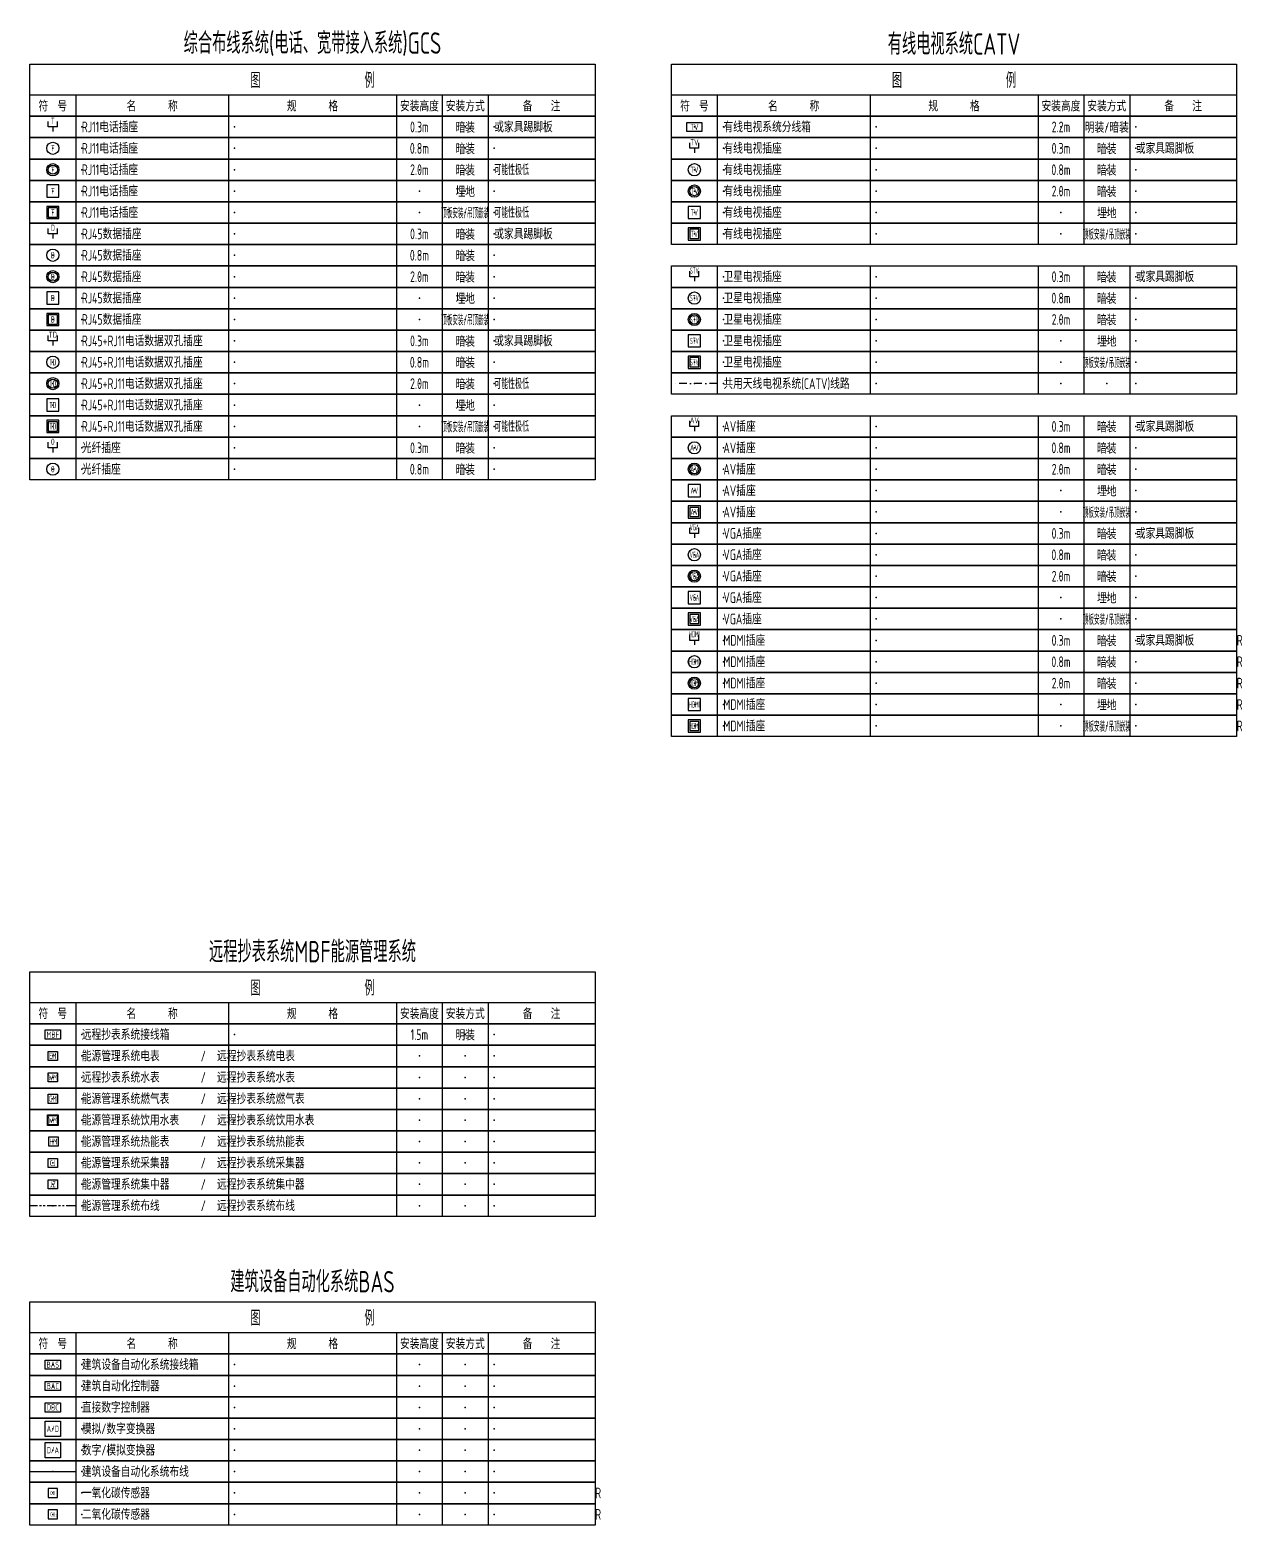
# Model space of a CAD drawing. Header units: millimetres. Extents: x -610917 to 349982, y -134386 to 210510.
# Drawn here: x -545118 to -505438, y -130186 to -81261 of the extents above; entities that cross this region are included whole.
import ezdxf
from ezdxf.enums import TextEntityAlignment as Align

# ---------------------------------------------------------------- set-up
doc = ezdxf.new("R2010")
doc.units = ezdxf.units.MM
doc.header["$LTSCALE"] = 500
doc.header["$MEASUREMENT"] = 0
doc.linetypes.add('DASHDOT', pattern=[1, 0.5, -0.25, 0, -0.25])
doc.linetypes.add('PHANTOM2', pattern=[1.25, 0.625, -0.125, 0.125, -0.125, 0.125, -0.125])
doc.layers.get('0').update_dxf_attribs({"linetype": 'CONTINUOUS'})
for name, color, linetype in [('E-BAS-DEVC', 3, 'CONTINUOUS'), ('E-BAS-EQPM', 3, 'CONTINUOUS'), ('E-BAS-WIRE', 4, 'CONTINUOUS'), ('E-CATV-DEVC', 3, 'CONTINUOUS'), ('E-CATV-EQPM', 3, 'CONTINUOUS'), ('E-CATV-WIRE', 4, 'DASHDOT'), ('E-GCS-DEVC', 3, 'CONTINUOUS'), ('E-MBF-DEVC', 3, 'CONTINUOUS'), ('E-MBF-EQPM', 3, 'CONTINUOUS'), ('E-MBF-WIRE', 4, 'PHANTOM2'), ('E-UNIV-DIAG', 2, 'CONTINUOUS'), ('E-UNIV-EL', 140, 'CONTINUOUS'), ('E-UNIV-NOTE', 6, 'CONTINUOUS')]:
    doc.layers.add(name, color=color, linetype=linetype)
doc.styles.add('TH-STYLE3', font='tssdeng.shx', dxfattribs={"width": 0.7, "bigfont": 'tssdchn.shx'})

# ---------------------------------------------------------------- blocks, each defined once
blk = doc.blocks.new('E-BKTS2')
for p, q in [((0, 0), (185, 0)), ((0, -7), (0, 0)), ((185, 0), (185, -7)), ((185, -7), (0, -7))]:
    blk.add_line(p, q)
at = {"linetype": 'Continuous'}
for p, q in [((15, 0), (15, -7)), ((65, 0), (65, -7)), ((120, 0), (120, -7)), ((135, 0), (135, -7)), ((150, 0), (150, -7))]:
    blk.add_line(p, q, dxfattribs=at)
for p in [(7.5, -3.5), (17, -3.5), (67, -3.5), (127.5, -3.5), (142.5, -3.5), (152, -3.5)]:
    blk.add_point(p, dxfattribs=at)
blk = doc.blocks.new('E-BMBF01')
blk.add_lwpolyline([(-2.5, -1.5), (-2.5, 1.5), (2.5, 1.5), (2.5, -1.5)], close=True)
at = {"layer": 'E-UNIV-EL', "style": 'TH-STYLE3', "width": 0.7}
blk.add_attdef('BOX', text='', height=2, dxfattribs=at).set_placement((0, 0), align=Align.MIDDLE)
blk = doc.blocks.new('E-BKTS1')
blk.add_line((0, -10), (185, -10))
at = {"linetype": 'Continuous'}
for p, q in [((15, -10), (15, -17)), ((65, -10), (65, -17)), ((120, -10), (120, -17)), ((135, -10), (135, -17)), ((150, -10), (150, -17))]:
    blk.add_line(p, q, dxfattribs=at)
blk.add_lwpolyline([(0, 0), (185, 0), (185, -17), (0, -17)], close=True)
at = {"layer": 'E-UNIV-NOTE', "style": 'TH-STYLE3', "width": 0.7}
for s, height, p in [('图                例', 5, (92.5, -5)), ('安装高度', 3.5, (127.5, -13.5)), ('安装方式', 3.5, (142.5, -13.5))]:
    blk.add_text(s, height=height, dxfattribs=at).set_placement(p, align=Align.MIDDLE)
at = {"layer": 'E-UNIV-NOTE', "linetype": 'Continuous', "style": 'TH-STYLE3', "width": 0.7}
for s, p in [('符  号', (7.5, -13.5)), ('名       称', (40, -13.5)), ('规       格', (92.5, -13.5)), ('备    注', (167.5, -13.5))]:
    blk.add_text(s, height=3.5, dxfattribs=at).set_placement(p, align=Align.MIDDLE)
blk = doc.blocks.new('E-BEMS000')
for p, q in [((-2.5, -1.5), (-2.5, 1.5)), ((-2.5, 1.5), (2.5, 1.5)), ((2.5, 1.5), (2.5, -1.5)), ((2.5, -1.5), (-2.5, -1.5))]:
    blk.add_line(p, q)
at = {"layer": 'E-UNIV-EL', "style": 'TH-STYLE3', "width": 0.7}
blk.add_attdef('BOX', text='', height=2, dxfattribs=at).set_placement((0, 0), align=Align.MIDDLE)
blk = doc.blocks.new('E-BEMS010')
blk.add_lwpolyline([(-2.5, -1.5), (-2.5, 1.5), (2.5, 1.5), (2.5, -1.5)], close=True)
at = {"layer": 'E-UNIV-EL', "style": 'TH-STYLE3', "width": 0.7}
blk.add_attdef('BOX', text='', height=2, dxfattribs=at).set_placement((0, 0), align=Align.MIDDLE)
blk = doc.blocks.new('E-BEMS011')
blk.add_lwpolyline([(-2.5, -1.5), (-2.5, 1.5), (2.5, 1.5), (2.5, -1.5)], close=True)
at = {"layer": 'E-UNIV-EL', "style": 'TH-STYLE3', "width": 0.7}
blk.add_attdef('BOX', text='', height=2, dxfattribs=at).set_placement((0, 0), align=Align.MIDDLE)
blk = doc.blocks.new('E-BEMS020')
blk.add_lwpolyline([(-2.5, -2.5), (-2.5, 2.5), (2.5, 2.5), (2.5, -2.5)], close=True)
at = {"layer": 'E-UNIV-EL', "style": 'TH-STYLE3', "width": 0.7}
blk.add_attdef('BOX', text='', height=2, dxfattribs=at).set_placement((0, 0), align=Align.MIDDLE)
blk = doc.blocks.new('E-BEMS021')
blk.add_lwpolyline([(-2.5, -2.5), (-2.5, 2.5), (2.5, 2.5), (2.5, -2.5)], close=True)
at = {"layer": 'E-UNIV-EL', "style": 'TH-STYLE3', "width": 0.7}
blk.add_attdef('BOX', text='', height=2, dxfattribs=at).set_placement((0, 0), align=Align.MIDDLE)
blk = doc.blocks.new('E-BEMS110')
blk.add_lwpolyline([(-1.5, -1.5), (-1.5, 1.5), (1.5, 1.5), (1.5, -1.5)], close=True)
at = {"layer": 'E-UNIV-EL', "style": 'TH-STYLE3', "width": 0.6}
blk.add_attdef('FUNCTION', text='', height=2, dxfattribs=at).set_placement((0, 0), align=Align.MIDDLE)
blk = doc.blocks.new('E-BEMS120')
blk.add_lwpolyline([(-1.5, -1.5), (-1.5, 1.5), (1.5, 1.5), (1.5, -1.5)], close=True)
at = {"layer": 'E-UNIV-EL', "style": 'TH-STYLE3', "width": 0.6}
blk.add_attdef('FUNCTION', text='', height=2, dxfattribs=at).set_placement((0, 0), align=Align.MIDDLE)
blk = doc.blocks.new('E-BEMS130')
blk.add_lwpolyline([(-1.5, -1.5), (-1.5, 1.5), (1.5, 1.5), (1.5, -1.5)], close=True)
at = {"layer": 'E-UNIV-EL', "style": 'TH-STYLE3', "width": 0.6}
blk.add_attdef('FUNCTION', text='', height=2, dxfattribs=at).set_placement((0, 0), align=Align.MIDDLE)
blk = doc.blocks.new('E-BEMS100')
blk.add_lwpolyline([(-1.5, -1.5), (-1.5, 1.5), (1.5, 1.5), (1.5, -1.5)], close=True)
at = {"layer": 'E-UNIV-EL', "style": 'TH-STYLE3', "width": 0.6}
blk.add_attdef('FUNCTION', text='', height=2, dxfattribs=at).set_placement((0, 0), align=Align.MIDDLE)
blk = doc.blocks.new('E-BEMS111')
blk.add_lwpolyline([(-1.75, -1.75), (-1.75, 1.75), (1.75, 1.75), (1.75, -1.75)], close=True)
at = {"layer": 'E-UNIV-EL'}
blk.add_lwpolyline([(-1.5, -1.5), (-1.5, 1.5), (1.5, 1.5), (1.5, -1.5)], close=True, dxfattribs=at)
at = {"layer": 'E-UNIV-EL', "style": 'TH-STYLE3', "width": 0.6}
blk.add_attdef('FUNCTION', text='', height=2, dxfattribs=at).set_placement((0, 0), align=Align.MIDDLE)
blk = doc.blocks.new('E-BEMS200')
blk.add_lwpolyline([(-1.5, -1.5), (-1.5, 1.5), (1.5, 1.5), (1.5, -1.5)], close=True)
at = {"layer": 'E-UNIV-EL', "style": 'TH-STYLE3', "width": 0.6}
blk.add_attdef('FUNCTION', text='', height=2, dxfattribs=at).set_placement((0, 0), align=Align.MIDDLE)
blk = doc.blocks.new('E-BEMS201')
blk.add_lwpolyline([(-1.5, -1.5), (-1.5, 1.5), (1.5, 1.5), (1.5, -1.5)], close=True)
at = {"layer": 'E-UNIV-EL', "style": 'TH-STYLE3', "width": 0.6}
blk.add_attdef('FUNCTION', text='', height=2, dxfattribs=at).set_placement((0, 0), align=Align.MIDDLE)
blk = doc.blocks.new('E-BEMS030')
blk.add_lwpolyline([(-1.5, -1.5), (1.5, -1.5), (1.5, 1.5), (-1.5, 1.5)], close=True)
at = {"layer": 'E-UNIV-EL', "style": 'TH-STYLE3', "width": 0.7}
blk.add_attdef('F', text='', height=1.3, dxfattribs=at).set_placement((0, 0), align=Align.MIDDLE)
blk = doc.blocks.new('E-BEMS031')
blk.add_lwpolyline([(-1.5, -1.5), (1.5, -1.5), (1.5, 1.5), (-1.5, 1.5)], close=True)
at = {"layer": 'E-UNIV-EL', "style": 'TH-STYLE3', "width": 0.7}
for tag, height, p in [('F', 1.3, (0, 0)), ('F2', 0.65, (1.08625, -0.3125))]:
    blk.add_attdef(tag, text='', height=height, dxfattribs=at).set_placement(p, align=Align.MIDDLE)
blk = doc.blocks.new('E-BCATV11')
blk.add_circle((0, 0), 2)
at = {"layer": 'E-UNIV-EL', "style": 'TH-STYLE3', "width": 0.7}
blk.add_attdef('SOCKET', text='', height=2, dxfattribs=at).set_placement((0, 0), align=Align.MIDDLE)
blk = doc.blocks.new('E-BCATV01')
blk.add_lwpolyline([(-2.5, 0), (-2.5, 3), (2.5, 3), (2.5, 0)], close=True)
at = {"layer": 'E-UNIV-EL', "style": 'TH-STYLE3', "width": 0.7}
blk.add_attdef('BOX', text='', height=2, dxfattribs=at).set_placement((0, 1.5), align=Align.MIDDLE)
blk = doc.blocks.new('E-BCATV11-1')
blk.add_circle((0, 0), 2)
at = {"layer": 'E-UNIV-EL'}
blk.add_circle((0, 0), 1.5, dxfattribs=at)
at = {"layer": 'E-UNIV-EL', "style": 'TH-STYLE3', "width": 0.7}
blk.add_attdef('SOCKET', text='', height=2, dxfattribs=at).set_placement((0, 0), align=Align.MIDDLE)
blk = doc.blocks.new('E-BGC13')
blk.add_circle((0, 0), 2)
at = {"layer": 'E-UNIV-EL', "style": 'TH-STYLE3', "width": 0.6}
blk.add_attdef('SOCKET', text='', height=2, dxfattribs=at).set_placement((0, 0), align=Align.MIDDLE)
blk = doc.blocks.new('E-BGC12')
blk.add_circle((0, 0), 2)
at = {"layer": 'E-UNIV-EL', "style": 'TH-STYLE3', "width": 0.6}
blk.add_attdef('SOCKET', text='', height=2, dxfattribs=at).set_placement((0, 0), align=Align.MIDDLE)
blk = doc.blocks.new('E-BGC11')
blk.add_circle((0, 0), 2)
at = {"layer": 'E-UNIV-EL', "style": 'TH-STYLE3', "width": 0.7}
blk.add_attdef('SOCKET', text='', height=2, dxfattribs=at).set_placement((0, 0), align=Align.MIDDLE)
blk = doc.blocks.new('E-BGC13-1')
blk.add_circle((0, 0), 2)
at = {"layer": 'E-UNIV-EL'}
blk.add_circle((0, 0), 1.5, dxfattribs=at)
at = {"layer": 'E-UNIV-EL', "style": 'TH-STYLE3', "width": 0.6}
blk.add_attdef('SOCKET', text='', height=2, dxfattribs=at).set_placement((0, 0), align=Align.MIDDLE)
blk = doc.blocks.new('E-BGC12-1')
blk.add_circle((0, 0), 2)
at = {"layer": 'E-UNIV-EL'}
blk.add_circle((0, 0), 1.5, dxfattribs=at)
at = {"layer": 'E-UNIV-EL', "style": 'TH-STYLE3', "width": 0.6}
blk.add_attdef('SOCKET', text='', height=2, dxfattribs=at).set_placement((0, 0), align=Align.MIDDLE)
blk = doc.blocks.new('E-BGC11-1')
blk.add_circle((0, 0), 2)
at = {"layer": 'E-UNIV-EL'}
blk.add_circle((0, 0), 1.5, dxfattribs=at)
at = {"layer": 'E-UNIV-EL', "style": 'TH-STYLE3', "width": 0.7}
blk.add_attdef('SOCKET', text='', height=2, dxfattribs=at).set_placement((0, 0), align=Align.MIDDLE)
blk = doc.blocks.new('E-BGC13-2')
blk.add_lwpolyline([(-2, 2), (-2, -2), (2, -2), (2, 2)], close=True)
at = {"layer": 'E-UNIV-EL', "style": 'TH-STYLE3', "width": 0.6}
blk.add_attdef('SOCKET', text='', height=2, dxfattribs=at).set_placement((0, 0), align=Align.MIDDLE)
blk = doc.blocks.new('E-BGC12-2')
blk.add_lwpolyline([(-2, 2), (-2, -2), (2, -2), (2, 2)], close=True)
at = {"layer": 'E-UNIV-EL', "style": 'TH-STYLE3', "width": 0.6}
blk.add_attdef('SOCKET', text='', height=2, dxfattribs=at).set_placement((0, 0), align=Align.MIDDLE)
blk = doc.blocks.new('E-BGC11-2')
blk.add_lwpolyline([(-2, 2), (-2, -2), (2, -2), (2, 2)], close=True)
at = {"layer": 'E-UNIV-EL', "style": 'TH-STYLE3', "width": 0.6}
blk.add_attdef('SOCKET', text='', height=2, dxfattribs=at).set_placement((0, 0), align=Align.MIDDLE)
blk = doc.blocks.new('E-BCATV11-2')
blk.add_lwpolyline([(-2, 2), (-2, -2), (2, -2), (2, 2)], close=True)
at = {"layer": 'E-UNIV-EL', "style": 'TH-STYLE3', "width": 0.6}
blk.add_attdef('SOCKET', text='', height=2, dxfattribs=at).set_placement((0, 0), align=Align.MIDDLE)
blk = doc.blocks.new('E-BCATV11-3')
blk.add_lwpolyline([(-2, 2), (-2, -2), (2, -2), (2, 2)], close=True)
at = {"layer": 'E-UNIV-EL'}
blk.add_lwpolyline([(-1.5, 1.5), (-1.5, -1.5), (1.5, -1.5), (1.5, 1.5)], close=True, dxfattribs=at)
at = {"layer": 'E-UNIV-EL', "style": 'TH-STYLE3', "width": 0.6}
blk.add_attdef('SOCKET', text='', height=2, dxfattribs=at).set_placement((0, 0), align=Align.MIDDLE)
blk = doc.blocks.new('E-BGC10')
for p, q in [((-1.5, 1.5), (-1.5, 3.3)), ((1.5, 1.5), (-1.5, 1.5)), ((0, 1.5), (0, 0)), ((1.5, 1.5), (1.5, 3.3))]:
    blk.add_line(p, q)
at = {"layer": 'E-UNIV-EL', "style": 'TH-STYLE3', "width": 0.7}
blk.add_attdef('SOCKET', text='', height=2, dxfattribs=at).set_placement((0, 3.5), align=Align.MIDDLE)
blk = doc.blocks.new('E-BGC20')
for p, q in [((-1.5, 1.5), (-1.5, 3.3)), ((1.5, 1.5), (-1.5, 1.5)), ((0, 1.5), (0, 0)), ((1.5, 1.5), (1.5, 3.3))]:
    blk.add_line(p, q)
at = {"layer": 'E-UNIV-EL', "style": 'TH-STYLE3', "width": 0.7}
blk.add_attdef('SOCKET', text='', height=2, dxfattribs=at).set_placement((0, 3.5), align=Align.MIDDLE)
blk = doc.blocks.new('E-BGC30')
for p, q in [((-1.5, 1.5), (-1.5, 3.3)), ((1.5, 1.5), (-1.5, 1.5)), ((0, 1.5), (0, 0)), ((1.5, 1.5), (1.5, 3.3))]:
    blk.add_line(p, q)
at = {"layer": 'E-UNIV-EL', "style": 'TH-STYLE3', "width": 0.7}
blk.add_attdef('SOCKET', text='', height=2, dxfattribs=at).set_placement((0, 3.5), align=Align.MIDDLE)
blk = doc.blocks.new('E-BCATV10')
for p, q in [((-1.5, 1.5), (-1.5, 3.3)), ((1.5, 1.5), (-1.5, 1.5)), ((0, 1.5), (0, 0)), ((1.5, 1.5), (1.5, 3.3))]:
    blk.add_line(p, q)
at = {"layer": 'E-UNIV-EL', "style": 'TH-STYLE3', "width": 0.7}
blk.add_attdef('SOCKET', text='', height=2, dxfattribs=at).set_placement((0, 3.5), align=Align.MIDDLE)
blk = doc.blocks.new('E-BGC11-3')
blk.add_lwpolyline([(-2, 2), (-2, -2), (2, -2), (2, 2)], close=True)
at = {"layer": 'E-UNIV-EL'}
blk.add_lwpolyline([(-1.5, 1.5), (-1.5, -1.5), (1.5, -1.5), (1.5, 1.5)], close=True, dxfattribs=at)
at = {"layer": 'E-UNIV-EL', "style": 'TH-STYLE3', "width": 0.7}
blk.add_attdef('SOCKET', text='', height=2, dxfattribs=at).set_placement((0, 0), align=Align.MIDDLE)
blk = doc.blocks.new('E-BGC12-3')
blk.add_lwpolyline([(-2, 2), (-2, -2), (2, -2), (2, 2)], close=True)
at = {"layer": 'E-UNIV-EL'}
blk.add_lwpolyline([(-1.5, 1.5), (-1.5, -1.5), (1.5, -1.5), (1.5, 1.5)], close=True, dxfattribs=at)
at = {"layer": 'E-UNIV-EL', "style": 'TH-STYLE3', "width": 0.6}
blk.add_attdef('SOCKET', text='', height=2, dxfattribs=at).set_placement((0, 0), align=Align.MIDDLE)
blk = doc.blocks.new('E-BGC13-3')
blk.add_lwpolyline([(-2, 2), (-2, -2), (2, -2), (2, 2)], close=True)
at = {"layer": 'E-UNIV-EL'}
blk.add_lwpolyline([(-1.5, 1.5), (-1.5, -1.5), (1.5, -1.5), (1.5, 1.5)], close=True, dxfattribs=at)
at = {"layer": 'E-UNIV-EL', "style": 'TH-STYLE3', "width": 0.6}
blk.add_attdef('SOCKET', text='', height=2, dxfattribs=at).set_placement((0, 0), align=Align.MIDDLE)
blk = doc.blocks.new('E-BCATV20')
for p, q in [((-1.5, 1.5), (-1.5, 3.3)), ((1.5, 1.5), (-1.5, 1.5)), ((0, 1.5), (0, 0)), ((1.5, 1.5), (1.5, 3.3))]:
    blk.add_line(p, q)
at = {"layer": 'E-UNIV-EL', "style": 'TH-STYLE3', "width": 0.5}
blk.add_attdef('SOCKET', text='', height=2, dxfattribs=at).set_placement((0, 3.5), align=Align.MIDDLE)
blk = doc.blocks.new('E-BCATV21')
blk.add_circle((0, 0), 2)
at = {"layer": 'E-UNIV-EL', "style": 'TH-STYLE3', "width": 0.5}
blk.add_attdef('SOCKET', text='', height=2, dxfattribs=at).set_placement((0, 0), align=Align.MIDDLE)
blk = doc.blocks.new('E-BCATV21-1')
blk.add_circle((0, 0), 2)
at = {"layer": 'E-UNIV-EL'}
blk.add_circle((0, 0), 1.5, dxfattribs=at)
at = {"layer": 'E-UNIV-EL', "style": 'TH-STYLE3', "width": 0.5}
blk.add_attdef('SOCKET', text='', height=2, dxfattribs=at).set_placement((0, 0), align=Align.MIDDLE)
blk = doc.blocks.new('E-BCATV21-2')
blk.add_lwpolyline([(-2, 2), (-2, -2), (2, -2), (2, 2)], close=True)
at = {"layer": 'E-UNIV-EL', "style": 'TH-STYLE3', "width": 0.5}
blk.add_attdef('SOCKET', text='', height=2, dxfattribs=at).set_placement((0, 0), align=Align.MIDDLE)
blk = doc.blocks.new('E-BCATV21-3')
blk.add_lwpolyline([(-2, 2), (-2, -2), (2, -2), (2, 2)], close=True)
at = {"layer": 'E-UNIV-EL'}
blk.add_lwpolyline([(-1.5, 1.5), (-1.5, -1.5), (1.5, -1.5), (1.5, 1.5)], close=True, dxfattribs=at)
at = {"layer": 'E-UNIV-EL', "style": 'TH-STYLE3', "width": 0.5}
blk.add_attdef('SOCKET', text='', height=2, dxfattribs=at).set_placement((0, 0), align=Align.MIDDLE)
blk = doc.blocks.new('E-BCATV30')
for p, q in [((-1.5, 1.5), (-1.5, 3.3)), ((1.5, 1.5), (-1.5, 1.5)), ((0, 1.5), (0, 0)), ((1.5, 1.5), (1.5, 3.3))]:
    blk.add_line(p, q)
at = {"layer": 'E-UNIV-EL', "style": 'TH-STYLE3', "width": 0.7}
blk.add_attdef('SOCKET', text='', height=2, dxfattribs=at).set_placement((0, 3.5), align=Align.MIDDLE)
blk = doc.blocks.new('E-BCATV31')
blk.add_circle((0, 0), 2)
at = {"layer": 'E-UNIV-EL', "style": 'TH-STYLE3', "width": 0.7}
blk.add_attdef('SOCKET', text='', height=2, dxfattribs=at).set_placement((0, 0), align=Align.MIDDLE)
blk = doc.blocks.new('E-BCATV31-1')
blk.add_circle((0, 0), 2)
at = {"layer": 'E-UNIV-EL'}
blk.add_circle((0, 0), 1.5, dxfattribs=at)
at = {"layer": 'E-UNIV-EL', "style": 'TH-STYLE3', "width": 0.7}
blk.add_attdef('SOCKET', text='', height=2, dxfattribs=at).set_placement((0, 0), align=Align.MIDDLE)
blk = doc.blocks.new('E-BCATV31-2')
blk.add_lwpolyline([(-2, 2), (-2, -2), (2, -2), (2, 2)], close=True)
at = {"layer": 'E-UNIV-EL', "style": 'TH-STYLE3', "width": 0.6}
blk.add_attdef('SOCKET', text='', height=2, dxfattribs=at).set_placement((0, 0), align=Align.MIDDLE)
blk = doc.blocks.new('E-BCATV31-3')
blk.add_lwpolyline([(-2, 2), (-2, -2), (2, -2), (2, 2)], close=True)
at = {"layer": 'E-UNIV-EL'}
blk.add_lwpolyline([(-1.5, 1.5), (-1.5, -1.5), (1.5, -1.5), (1.5, 1.5)], close=True, dxfattribs=at)
at = {"layer": 'E-UNIV-EL', "style": 'TH-STYLE3', "width": 0.6}
blk.add_attdef('SOCKET', text='', height=2, dxfattribs=at).set_placement((0, 0), align=Align.MIDDLE)
blk = doc.blocks.new('E-BCATV40')
for p, q in [((-1.5, 1.5), (-1.5, 3.3)), ((1.5, 1.5), (-1.5, 1.5)), ((0, 1.5), (0, 0)), ((1.5, 1.5), (1.5, 3.3))]:
    blk.add_line(p, q)
at = {"layer": 'E-UNIV-EL', "style": 'TH-STYLE3', "width": 0.5}
blk.add_attdef('SOCKET', text='', height=2, dxfattribs=at).set_placement((0, 3.5), align=Align.MIDDLE)
blk = doc.blocks.new('E-BCATV41')
blk.add_circle((0, 0), 2)
at = {"layer": 'E-UNIV-EL', "style": 'TH-STYLE3', "width": 0.5}
blk.add_attdef('SOCKET', text='', height=2, dxfattribs=at).set_placement((0, 0), align=Align.MIDDLE)
blk = doc.blocks.new('E-BCATV41-1')
blk.add_circle((0, 0), 2)
at = {"layer": 'E-UNIV-EL'}
blk.add_circle((0, 0), 1.5, dxfattribs=at)
at = {"layer": 'E-UNIV-EL', "style": 'TH-STYLE3', "width": 0.5}
blk.add_attdef('SOCKET', text='', height=2, dxfattribs=at).set_placement((0, 0), align=Align.MIDDLE)
blk = doc.blocks.new('E-BCATV41-2')
blk.add_lwpolyline([(-2, 2), (-2, -2), (2, -2), (2, 2)], close=True)
at = {"layer": 'E-UNIV-EL', "style": 'TH-STYLE3', "width": 0.5}
blk.add_attdef('SOCKET', text='', height=2, dxfattribs=at).set_placement((0, 0), align=Align.MIDDLE)
blk = doc.blocks.new('E-BCATV41-3')
blk.add_lwpolyline([(-2, 2), (-2, -2), (2, -2), (2, 2)], close=True)
at = {"layer": 'E-UNIV-EL'}
blk.add_lwpolyline([(-1.5, 1.5), (-1.5, -1.5), (1.5, -1.5), (1.5, 1.5)], close=True, dxfattribs=at)
at = {"layer": 'E-UNIV-EL', "style": 'TH-STYLE3', "width": 0.5}
blk.add_attdef('SOCKET', text='', height=2, dxfattribs=at).set_placement((0, 0), align=Align.MIDDLE)
blk = doc.blocks.new('E-BGC140')
for p, q in [((-1.5, 1.5), (-1.5, 3.3)), ((1.5, 1.5), (-1.5, 1.5)), ((0, 1.5), (0, 0)), ((1.5, 1.5), (1.5, 3.3))]:
    blk.add_line(p, q)
at = {"layer": 'E-UNIV-EL', "style": 'TH-STYLE3', "width": 0.6}
blk.add_attdef('SOCKET', text='', height=2, dxfattribs=at).set_placement((0, 3.5), align=Align.MIDDLE)
blk = doc.blocks.new('E-BGC141')
blk.add_circle((0, 0), 2)
at = {"layer": 'E-UNIV-EL', "style": 'TH-STYLE3', "width": 0.6}
blk.add_attdef('SOCKET', text='', height=2, dxfattribs=at).set_placement((0, 0), align=Align.MIDDLE)
blk = doc.blocks.new('E-BCATV50')
for p, q in [((-1.5, 1.5), (-1.5, 3.3)), ((1.5, 1.5), (-1.5, 1.5)), ((0, 1.5), (0, 0)), ((1.5, 1.5), (1.5, 3.3))]:
    blk.add_line(p, q)
at = {"layer": 'E-UNIV-EL', "style": 'TH-STYLE3', "width": 0.5}
blk.add_attdef('SOCKET', text='', height=2, dxfattribs=at).set_placement((0, 3.5), align=Align.MIDDLE)
blk = doc.blocks.new('E-BCATV51')
blk.add_circle((0, 0), 2)
at = {"layer": 'E-UNIV-EL', "style": 'TH-STYLE3', "width": 0.5}
blk.add_attdef('SOCKET', text='', height=2, dxfattribs=at).set_placement((0, 0), align=Align.MIDDLE)
blk = doc.blocks.new('E-BCATV51-1')
blk.add_circle((0, 0), 2)
at = {"layer": 'E-UNIV-EL'}
blk.add_circle((0, 0), 1.5, dxfattribs=at)
at = {"layer": 'E-UNIV-EL', "style": 'TH-STYLE3', "width": 0.5}
blk.add_attdef('SOCKET', text='', height=2, dxfattribs=at).set_placement((0, 0), align=Align.MIDDLE)
blk = doc.blocks.new('E-BCATV51-2')
blk.add_lwpolyline([(-2, 2), (-2, -2), (2, -2), (2, 2)], close=True)
at = {"layer": 'E-UNIV-EL', "style": 'TH-STYLE3', "width": 0.5}
blk.add_attdef('SOCKET', text='', height=2, dxfattribs=at).set_placement((0, 0), align=Align.MIDDLE)
blk = doc.blocks.new('E-BCATV51-3')
blk.add_lwpolyline([(-2, 2), (-2, -2), (2, -2), (2, 2)], close=True)
at = {"layer": 'E-UNIV-EL'}
blk.add_lwpolyline([(-1.5, 1.5), (-1.5, -1.5), (1.5, -1.5), (1.5, 1.5)], close=True, dxfattribs=at)
at = {"layer": 'E-UNIV-EL', "style": 'TH-STYLE3', "width": 0.5}
blk.add_attdef('SOCKET', text='', height=2, dxfattribs=at).set_placement((0, 0), align=Align.MIDDLE)

msp = doc.modelspace()

# ---------------------------------------------------------------- linework, layer by layer
at = {"layer": 'E-BAS-WIRE'}
msp.add_line((-545118, -128436), (-543618, -128436), dxfattribs=at)
at = {"layer": 'E-CATV-WIRE'}
msp.add_line((-522618, -92836), (-524118, -92836), dxfattribs=at)
at = {"layer": 'E-MBF-WIRE'}
msp.add_line((-543618, -119736), (-545118, -119736), dxfattribs=at)

# ---------------------------------------------------------------- block references
at = {"layer": 'E-BAS-DEVC', "xscale": 100, "yscale": 100, "zscale": 100}
for name, p, values in [('E-BEMS030', (-544368, -129136), {'F': 'CO'}), ('E-BEMS031', (-544368, -129836), {'F': 'CO', 'F2': '2'})]:
    msp.add_blockref(name, p, dxfattribs=at).add_auto_attribs(values)
at = {"layer": 'E-BAS-EQPM', "xscale": 100, "yscale": 100, "zscale": 100}
for name, p, values in [('E-BEMS000', (-544368, -124936), {'BOX': 'BAS'}), ('E-BEMS010', (-544368, -125636), {'BOX': 'BAC'}), ('E-BEMS011', (-544368, -126336), {'BOX': 'DDC'}), ('E-BEMS020', (-544368, -127036), {'BOX': 'A/D'}), ('E-BEMS021', (-544368, -127736), {'BOX': 'D/A'})]:
    msp.add_blockref(name, p, dxfattribs=at).add_auto_attribs(values)
at = {"layer": 'E-CATV-DEVC', "xscale": 100, "yscale": 100, "zscale": 100}
for name, p, values in [('E-BCATV10', (-523368, -85286), {'SOCKET': 'TV'}), ('E-BCATV11', (-523368, -85836), {'SOCKET': 'TV'}), ('E-BCATV11-1', (-523368, -86536), {'SOCKET': 'TV'}), ('E-BCATV11-2', (-523368, -87236), {'SOCKET': 'TV'}), ('E-BCATV11-3', (-523368, -87936), {'SOCKET': 'TV'}), ('E-BCATV20', (-523368, -89486), {'SOCKET': 'STV'}), ('E-BCATV21', (-523368, -90036), {'SOCKET': 'STV'}), ('E-BCATV21-1', (-523368, -90736), {'SOCKET': 'STV'}), ('E-BCATV21-2', (-523368, -91436), {'SOCKET': 'STV'}), ('E-BCATV21-3', (-523368, -92136), {'SOCKET': 'STV'}), ('E-BCATV30', (-523368, -94386), {'SOCKET': 'AV'}), ('E-BCATV31', (-523368, -94936), {'SOCKET': 'AV'}), ('E-BCATV31-1', (-523368, -95636), {'SOCKET': 'AV'}), ('E-BCATV31-2', (-523368, -96336), {'SOCKET': 'AV'}), ('E-BCATV31-3', (-523368, -97036), {'SOCKET': 'AV'}), ('E-BCATV40', (-523368, -97886), {'SOCKET': 'VGA'}), ('E-BCATV41', (-523368, -98436), {'SOCKET': 'VGA'}), ('E-BCATV41-1', (-523368, -99136), {'SOCKET': 'VGA'}), ('E-BCATV41-2', (-523368, -99836), {'SOCKET': 'VGA'}), ('E-BCATV41-3', (-523368, -100536), {'SOCKET': 'VGA'}), ('E-BCATV50', (-523368, -101386), {'SOCKET': 'HDMI'}), ('E-BCATV51', (-523368, -101936), {'SOCKET': 'HDMI'}), ('E-BCATV51-1', (-523368, -102636), {'SOCKET': 'HDMI'}), ('E-BCATV51-2', (-523368, -103336), {'SOCKET': 'HDMI'}), ('E-BCATV51-3', (-523368, -104036), {'SOCKET': 'HDMI'})]:
    msp.add_blockref(name, p, dxfattribs=at).add_auto_attribs(values)
at = {"layer": 'E-CATV-EQPM', "xscale": 100, "yscale": 100, "zscale": 100}
msp.add_blockref('E-BCATV01', (-523368, -84586), dxfattribs=at).add_auto_attribs({'BOX': 'TV'})
at = {"layer": 'E-GCS-DEVC', "xscale": 100, "yscale": 100, "zscale": 100}
for name, p, values in [('E-BGC10', (-544368, -84586), {'SOCKET': 'T'}), ('E-BGC11', (-544368, -85136), {'SOCKET': 'T'}), ('E-BGC11-1', (-544368, -85836), {'SOCKET': 'T'}), ('E-BGC11-3', (-544368, -87236), {'SOCKET': 'T'}), ('E-BGC20', (-544368, -88086), {'SOCKET': 'D'}), ('E-BGC12', (-544368, -88636), {'SOCKET': 'D'}), ('E-BGC12-1', (-544368, -89336), {'SOCKET': 'D'}), ('E-BGC12-2', (-544368, -90036), {'SOCKET': 'D'}), ('E-BGC12-3', (-544368, -90736), {'SOCKET': 'D'}), ('E-BGC30', (-544368, -91586), {'SOCKET': 'TD'}), ('E-BGC13', (-544368, -92136), {'SOCKET': 'TD'}), ('E-BGC13-1', (-544368, -92836), {'SOCKET': 'TD'}), ('E-BGC13-2', (-544368, -93536), {'SOCKET': 'TD'}), ('E-BGC13-3', (-544368, -94236), {'SOCKET': 'TD'}), ('E-BGC140', (-544368, -95086), {'SOCKET': 'O'}), ('E-BGC141', (-544368, -95636), {'SOCKET': 'O'})]:
    msp.add_blockref(name, p, dxfattribs=at).add_auto_attribs(values)
at = {"layer": 'E-GCS-DEVC'}
ref = msp.add_blockref('E-BGC11-2', (-544368, -86536), dxfattribs=dict(at, xscale=100, yscale=100, zscale=100))
ref.add_attrib('SOCKET', 'T', dxfattribs={"layer": 'E-UNIV-EL', "height": 200, "style": 'TH-STYLE3', "width": 0.7}).set_placement((-544368, -86536), align=Align.MIDDLE)
at = {"layer": 'E-MBF-DEVC', "xscale": 100, "yscale": 100, "zscale": 100}
for name, p, values in [('E-BEMS100', (-544368, -114836), {'FUNCTION': 'EM'}), ('E-BEMS110', (-544368, -115536), {'FUNCTION': 'WM'}), ('E-BEMS120', (-544368, -116236), {'FUNCTION': 'GM'}), ('E-BEMS111', (-544368, -116936), {'FUNCTION': 'WM'}), ('E-BEMS130', (-544347, -117636), {'FUNCTION': 'HM'}), ('E-BEMS200', (-544368, -118336), {'FUNCTION': 'CJ'}), ('E-BEMS201', (-544368, -119036), {'FUNCTION': 'JZ'})]:
    msp.add_blockref(name, p, dxfattribs=at).add_auto_attribs(values)
at = {"layer": 'E-MBF-EQPM', "xscale": 100, "yscale": 100, "zscale": 100}
msp.add_blockref('E-BMBF01', (-544368, -114136), dxfattribs=at).add_auto_attribs({'BOX': 'MBF'})
at = {"layer": 'E-UNIV-DIAG', "xscale": 100, "yscale": 100, "zscale": 100}
for name, p in [('E-BKTS1', (-545118, -82386)), ('E-BKTS1', (-524118, -82386)), ('E-BKTS2', (-545118, -84086)), ('E-BKTS2', (-524118, -84086)), ('E-BKTS2', (-545118, -84786)), ('E-BKTS2', (-524118, -84786)), ('E-BKTS2', (-545118, -85486)), ('E-BKTS2', (-524118, -85486)), ('E-BKTS2', (-545118, -86186)), ('E-BKTS2', (-524118, -86186)), ('E-BKTS2', (-545118, -86886)), ('E-BKTS2', (-524118, -86886)), ('E-BKTS2', (-545118, -87586)), ('E-BKTS2', (-524118, -87586)), ('E-BKTS2', (-545118, -88286)), ('E-BKTS2', (-545118, -88986)), ('E-BKTS2', (-524118, -88986)), ('E-BKTS2', (-545118, -89686)), ('E-BKTS2', (-524118, -89686)), ('E-BKTS2', (-545118, -90386)), ('E-BKTS2', (-524118, -90386)), ('E-BKTS2', (-545118, -91086)), ('E-BKTS2', (-524118, -91086)), ('E-BKTS2', (-545118, -91786)), ('E-BKTS2', (-524118, -91786)), ('E-BKTS2', (-545118, -92486)), ('E-BKTS2', (-524118, -92486)), ('E-BKTS2', (-545118, -93186)), ('E-BKTS2', (-545118, -93886)), ('E-BKTS2', (-524118, -93886)), ('E-BKTS2', (-545118, -94586)), ('E-BKTS2', (-524118, -94586)), ('E-BKTS2', (-545118, -95286)), ('E-BKTS2', (-524118, -95286)), ('E-BKTS2', (-524118, -95986)), ('E-BKTS2', (-524118, -96686)), ('E-BKTS2', (-524118, -97386)), ('E-BKTS2', (-524118, -98086)), ('E-BKTS2', (-524118, -98786)), ('E-BKTS2', (-524118, -99486)), ('E-BKTS2', (-524118, -100186)), ('E-BKTS2', (-524118, -100886)), ('E-BKTS2', (-524118, -101586)), ('E-BKTS2', (-524118, -102286)), ('E-BKTS2', (-524118, -102986)), ('E-BKTS2', (-524118, -103686)), ('E-BKTS1', (-545118, -112086)), ('E-BKTS2', (-545118, -113786)), ('E-BKTS2', (-545118, -114486)), ('E-BKTS2', (-545118, -115186)), ('E-BKTS2', (-545118, -115886)), ('E-BKTS2', (-545118, -116586)), ('E-BKTS2', (-545118, -117286)), ('E-BKTS2', (-545118, -117986)), ('E-BKTS2', (-545118, -118686)), ('E-BKTS2', (-545118, -119386)), ('E-BKTS1', (-545118, -122886)), ('E-BKTS2', (-545118, -124586)), ('E-BKTS2', (-545118, -125286)), ('E-BKTS2', (-545118, -125986)), ('E-BKTS2', (-545118, -126686)), ('E-BKTS2', (-545118, -127386)), ('E-BKTS2', (-545118, -128086)), ('E-BKTS2', (-545118, -128786)), ('E-BKTS2', (-545118, -129486))]:
    msp.add_blockref(name, p, dxfattribs=at)

# ---------------------------------------------------------------- texts
at = {"layer": 'E-UNIV-NOTE', "style": 'TH-STYLE3'}
for s, height, width, p in [('综合布线系统(电话、宽带接入系统)GCS', 700, 0.7, (-535868, -81686)), ('有线电视系统CATV', 700, 0.7, (-514868, -81686)), ('0.3m', 350, 0.7, (-532368, -84436)), ('暗装', 350, 0.7, (-530868, -84436)), ('2.2m', 350, 0.7, (-511368, -84436)), ('明装/暗装', 350, 0.7, (-509868, -84436)), ('0.8m', 350, 0.7, (-532368, -85136)), ('暗装', 350, 0.7, (-530868, -85136)), ('0.3m', 350, 0.7, (-511368, -85136)), ('暗装', 350, 0.7, (-509868, -85136)), ('2.0m', 350, 0.7, (-532368, -85836)), ('暗装', 350, 0.7, (-530868, -85836)), ('0.8m', 350, 0.7, (-511368, -85836)), ('暗装', 350, 0.7, (-509868, -85836)), ('埋地', 350, 0.7, (-530868, -86536)), ('2.0m', 350, 0.7, (-511368, -86536)), ('暗装', 350, 0.7, (-509868, -86536)), ('顶板安装/吊顶嵌装', 350, 0.4, (-530868, -87236)), ('埋地', 350, 0.7, (-509868, -87236)), ('0.3m', 350, 0.7, (-532368, -87936)), ('暗装', 350, 0.7, (-530868, -87936)), ('顶板安装/吊顶嵌装', 350, 0.4, (-509868, -87936)), ('0.8m', 350, 0.7, (-532368, -88636)), ('暗装', 350, 0.7, (-530868, -88636)), ('2.0m', 350, 0.7, (-532368, -89336)), ('暗装', 350, 0.7, (-530868, -89336)), ('0.3m', 350, 0.7, (-511368, -89336)), ('暗装', 350, 0.7, (-509868, -89336)), ('埋地', 350, 0.7, (-530868, -90036)), ('0.8m', 350, 0.7, (-511368, -90036)), ('暗装', 350, 0.7, (-509868, -90036)), ('顶板安装/吊顶嵌装', 350, 0.4, (-530868, -90736)), ('2.0m', 350, 0.7, (-511368, -90736)), ('暗装', 350, 0.7, (-509868, -90736)), ('0.3m', 350, 0.7, (-532368, -91436)), ('暗装', 350, 0.7, (-530868, -91436)), ('埋地', 350, 0.7, (-509868, -91436)), ('0.8m', 350, 0.7, (-532368, -92136)), ('暗装', 350, 0.7, (-530868, -92136)), ('顶板安装/吊顶嵌装', 350, 0.4, (-509868, -92136)), ('2.0m', 350, 0.7, (-532368, -92836)), ('暗装', 350, 0.7, (-530868, -92836)), ('埋地', 350, 0.7, (-530868, -93536)), ('顶板安装/吊顶嵌装', 350, 0.4, (-530868, -94236)), ('0.3m', 350, 0.7, (-511368, -94236)), ('暗装', 350, 0.7, (-509868, -94236)), ('0.3m', 350, 0.7, (-532368, -94936)), ('暗装', 350, 0.7, (-530868, -94936)), ('0.8m', 350, 0.7, (-511368, -94936)), ('暗装', 350, 0.7, (-509868, -94936)), ('0.8m', 350, 0.7, (-532368, -95636)), ('暗装', 350, 0.7, (-530868, -95636)), ('2.0m', 350, 0.7, (-511368, -95636)), ('暗装', 350, 0.7, (-509868, -95636)), ('埋地', 350, 0.7, (-509868, -96336)), ('顶板安装/吊顶嵌装', 350, 0.4, (-509868, -97036)), ('0.3m', 350, 0.7, (-511368, -97736)), ('暗装', 350, 0.7, (-509868, -97736)), ('0.8m', 350, 0.7, (-511368, -98436)), ('暗装', 350, 0.7, (-509868, -98436)), ('2.0m', 350, 0.7, (-511368, -99136)), ('暗装', 350, 0.7, (-509868, -99136)), ('埋地', 350, 0.7, (-509868, -99836)), ('顶板安装/吊顶嵌装', 350, 0.4, (-509868, -100536)), ('0.3m', 350, 0.7, (-511368, -101236)), ('暗装', 350, 0.7, (-509868, -101236)), ('R', 350, 0.7, (-505518, -101236)), ('0.8m', 350, 0.7, (-511368, -101936)), ('暗装', 350, 0.7, (-509868, -101936)), ('R', 350, 0.7, (-505518, -101936)), ('2.0m', 350, 0.7, (-511368, -102636)), ('暗装', 350, 0.7, (-509868, -102636)), ('R', 350, 0.7, (-505518, -102636)), ('埋地', 350, 0.7, (-509868, -103336)), ('R', 350, 0.7, (-505518, -103336)), ('顶板安装/吊顶嵌装', 350, 0.4, (-509868, -104036)), ('R', 350, 0.7, (-505518, -104036)), ('远程抄表系统MBF能源管理系统', 700, 0.7, (-535868, -111386)), ('1.5m', 350, 0.7, (-532368, -114136)), ('明装', 350, 0.7, (-530868, -114136)), ('建筑设备自动化系统BAS', 700, 0.7, (-535868, -122186)), ('R', 350, 0.7, (-526518, -129136)), ('R', 350, 0.7, (-526518, -129836))]:
    msp.add_text(s, height=height, dxfattribs=dict(at, width=width)).set_placement(p, align=Align.MIDDLE)
for s, width, p in [('RJ11电话插座', 0.7, (-543418, -84436)), ('或家具踢脚板', 0.7, (-529918, -84436)), ('RJ11电话插座', 0.7, (-543418, -85136)), ('或家具踢脚板', 0.7, (-508918, -85136)), ('RJ11电话插座', 0.7, (-543418, -85836)), ('可能性极低', 0.5, (-529918, -85836)), ('RJ11电话插座', 0.7, (-543418, -86536)), ('RJ11电话插座', 0.7, (-543418, -87236)), ('可能性极低', 0.5, (-529918, -87236)), ('或家具踢脚板', 0.7, (-529918, -87936)), ('或家具踢脚板', 0.7, (-508918, -89336)), ('或家具踢脚板', 0.7, (-529918, -91436)), ('可能性极低', 0.5, (-529918, -92836)), ('共用天线电视系统(CATV)线路', 0.7, (-522418, -92836)), ('可能性极低', 0.5, (-529918, -94236)), ('或家具踢脚板', 0.7, (-508918, -94236)), ('或家具踢脚板', 0.7, (-508918, -97736)), ('或家具踢脚板', 0.7, (-508918, -101236)), ('远程抄表系统接线箱', 0.7, (-543418, -114136)), ('能源管理系统电表', 0.7, (-543418, -114836)), ('/', 0.7, (-539526, -114836)), ('远程抄表系统电表', 0.7, (-538991, -114836)), ('远程抄表系统水表', 0.7, (-543418, -115536)), ('/', 0.7, (-539526, -115536)), ('远程抄表系统水表', 0.7, (-538991, -115536)), ('能源管理系统燃气表', 0.7, (-543418, -116236)), ('/', 0.7, (-539526, -116236)), ('远程抄表系统燃气表', 0.7, (-538991, -116236)), ('能源管理系统饮用水表', 0.7, (-543418, -116936)), ('/', 0.7, (-539526, -116936)), ('远程抄表系统饮用水表', 0.7, (-538991, -116936)), ('能源管理系统热能表', 0.7, (-543418, -117636)), ('/', 0.7, (-539526, -117636)), ('远程抄表系统热能表', 0.7, (-538991, -117636)), ('能源管理系统采集器', 0.7, (-543418, -118336)), ('/', 0.7, (-539526, -118336)), ('远程抄表系统采集器', 0.7, (-538991, -118336)), ('能源管理系统集中器', 0.7, (-543418, -119036)), ('/', 0.7, (-539526, -119036)), ('远程抄表系统集中器', 0.7, (-538991, -119036)), ('能源管理系统布线', 0.7, (-543418, -119736)), ('/', 0.7, (-539526, -119736)), ('远程抄表系统布线', 0.7, (-538991, -119736)), ('建筑设备自动化系统接线箱', 0.7, (-543418, -124936)), ('建筑自动化控制器', 0.7, (-543418, -125636)), ('直接数字控制器', 0.7, (-543418, -126336)), ('模拟/数字变换器', 0.7, (-543418, -127036)), ('数字/模拟变换器', 0.7, (-543418, -127736)), ('一氧化碳传感器', 0.7, (-543418, -129136)), ('二氧化碳传感器', 0.7, (-543418, -129836))]:
    msp.add_text(s, height=350, dxfattribs=dict(at, width=width)).set_placement(p, align=Align.MIDDLE_LEFT)
at = {"layer": 'E-UNIV-NOTE', "linetype": 'Continuous', "style": 'TH-STYLE3', "width": 0.7}
for s, p in [('有线电视系统分线箱', (-522418, -84436)), ('有线电视插座', (-522418, -85136)), ('有线电视插座', (-522418, -85836)), ('有线电视插座', (-522418, -86536)), ('有线电视插座', (-522418, -87236)), ('RJ45数据插座', (-543418, -87936)), ('有线电视插座', (-522418, -87936)), ('RJ45数据插座', (-543418, -88636)), ('RJ45数据插座', (-543418, -89336)), ('卫星电视插座', (-522418, -89336)), ('RJ45数据插座', (-543418, -90036)), ('卫星电视插座', (-522418, -90036)), ('RJ45数据插座', (-543418, -90736)), ('卫星电视插座', (-522418, -90736)), ('RJ45+RJ11电话数据双孔插座', (-543418, -91436)), ('卫星电视插座', (-522418, -91436)), ('RJ45+RJ11电话数据双孔插座', (-543418, -92136)), ('卫星电视插座', (-522418, -92136)), ('RJ45+RJ11电话数据双孔插座', (-543418, -92836)), ('RJ45+RJ11电话数据双孔插座', (-543418, -93536)), ('RJ45+RJ11电话数据双孔插座', (-543418, -94236)), ('AV插座', (-522418, -94236)), ('光纤插座', (-543418, -94936)), ('AV插座', (-522418, -94936)), ('光纤插座', (-543418, -95636)), ('AV插座', (-522418, -95636)), ('AV插座', (-522418, -96336)), ('AV插座', (-522418, -97036)), ('VGA插座', (-522418, -97736)), ('VGA插座', (-522418, -98436)), ('VGA插座', (-522418, -99136)), ('VGA插座', (-522418, -99836)), ('VGA插座', (-522418, -100536)), ('MDMI插座', (-522418, -101236)), ('MDMI插座', (-522418, -101936)), ('MDMI插座', (-522418, -102636)), ('MDMI插座', (-522418, -103336)), ('MDMI插座', (-522418, -104036)), ('建筑设备自动化系统布线', (-543418, -128436))]:
    msp.add_text(s, height=350, dxfattribs=at).set_placement(p, align=Align.MIDDLE_LEFT)

doc.saveas('drawing.dxf')
